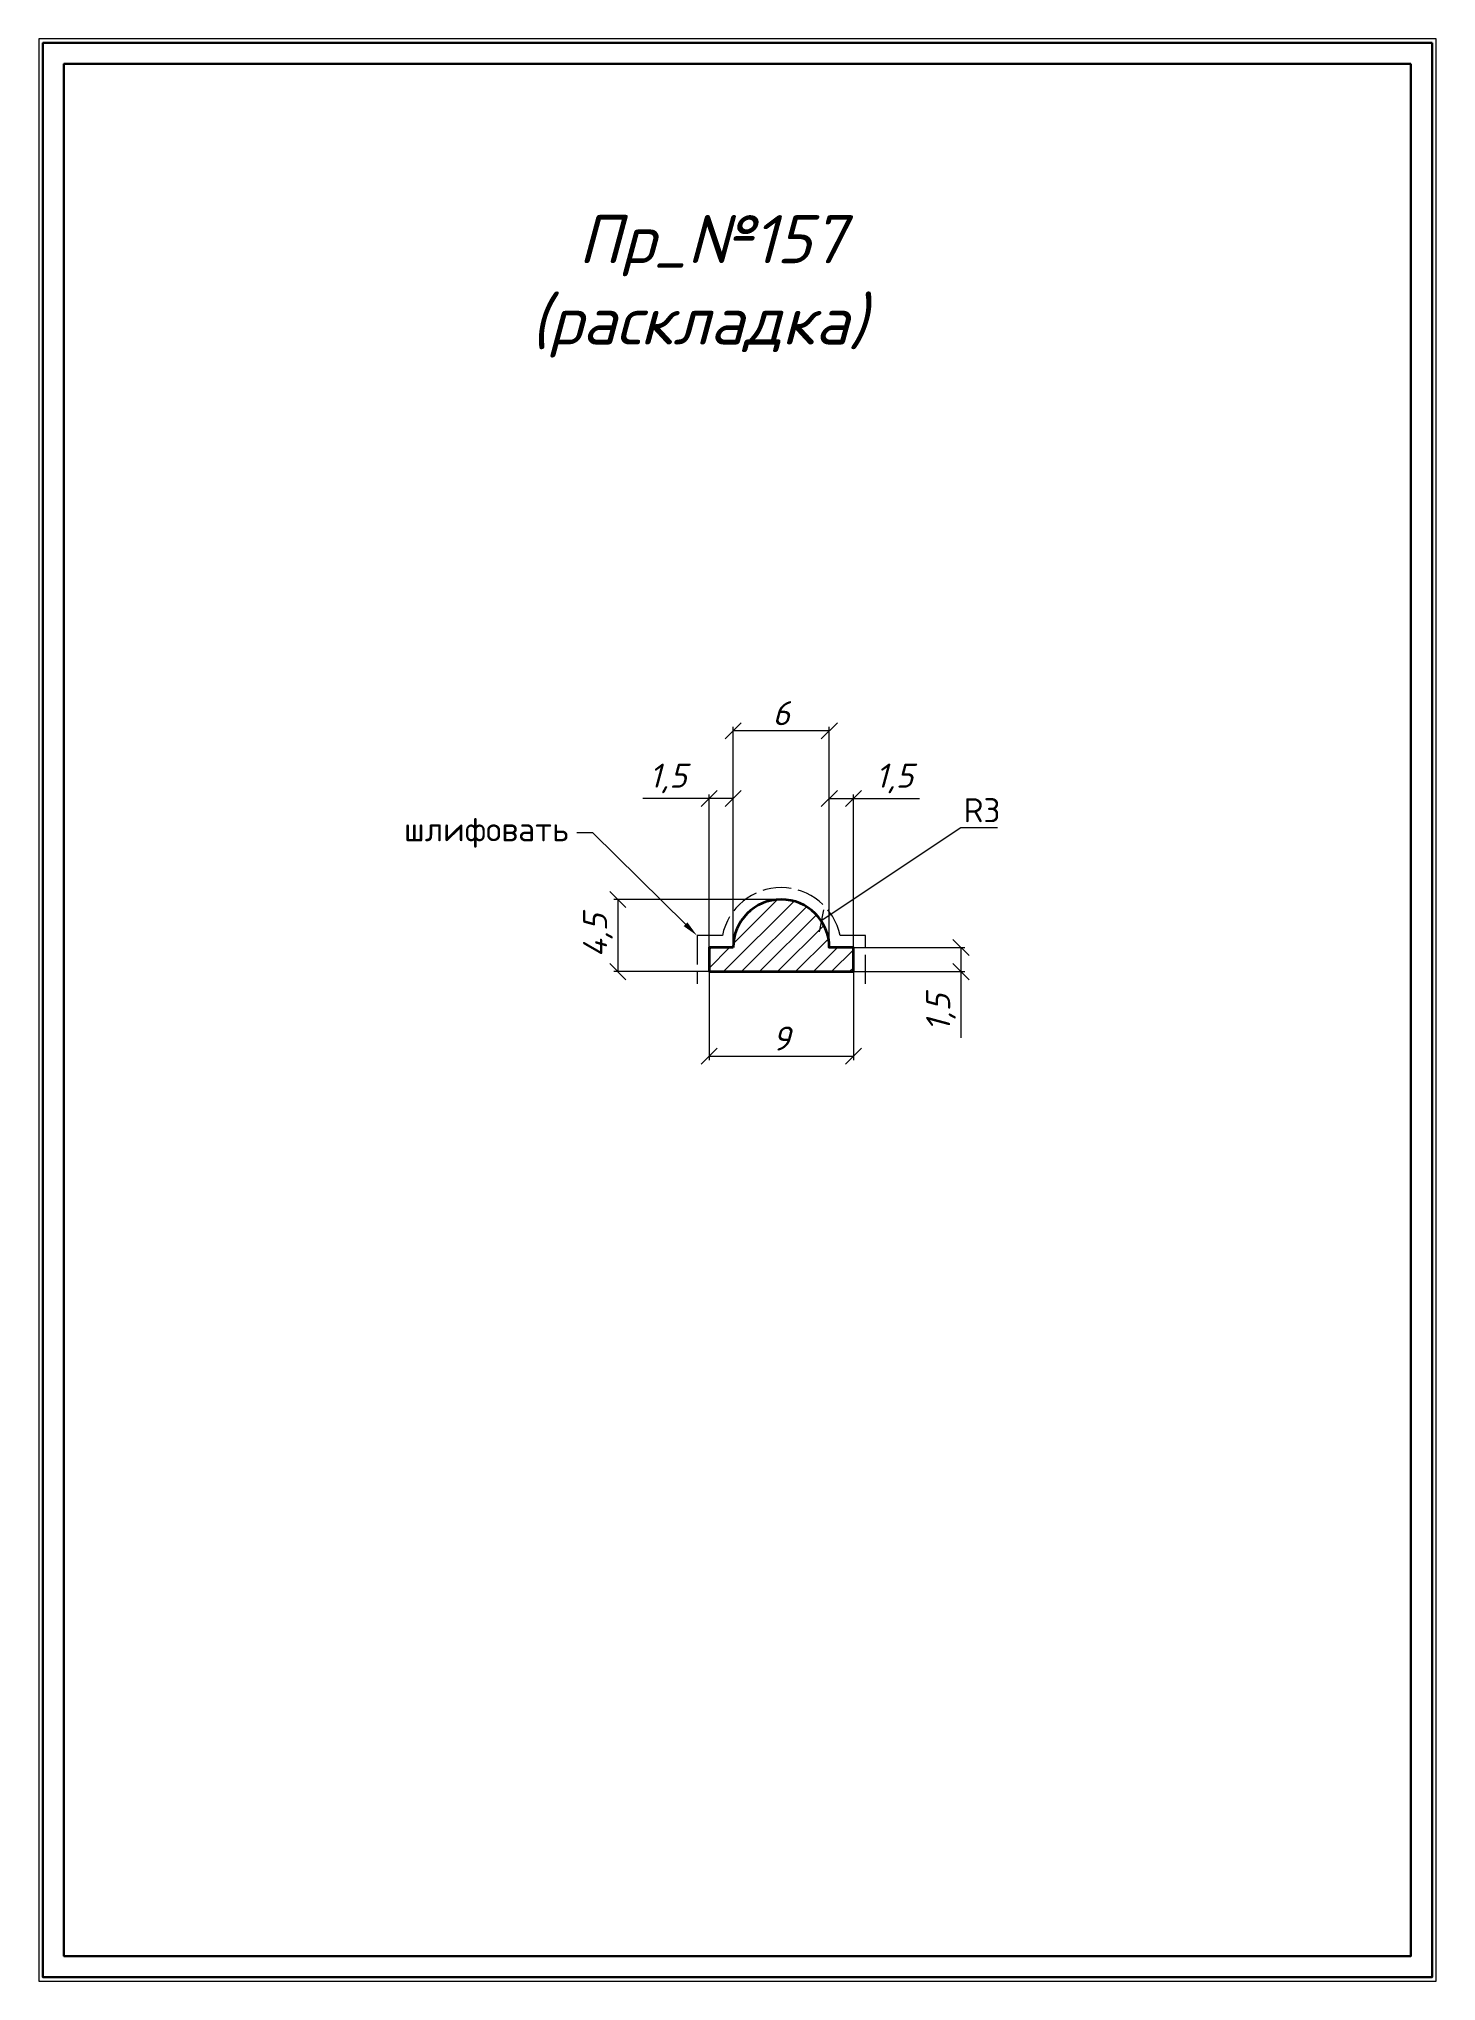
# Model space of a CAD drawing. Header units: millimetres. Extents: x 0 to 87, y -1298 to -1177.
import ezdxf
from ezdxf import colors
from ezdxf.entities.mleader import LeaderData, LeaderLine
from ezdxf.math import Vec2, Vec3

# ---------------------------------------------------------------- set-up
doc = ezdxf.new("R2010")
doc.units = ezdxf.units.MM
doc.linetypes.add('ACAD_ISO02W100', pattern=[15, 12, -3])
doc.layers.get('0').update_dxf_attribs({"lineweight": 13})
for name, color, linetype, lineweight in [('Пр_№157', 1, 'Continuous', 35), ('служебный слой ЛИНИИ ПУНКТИРНЫЕ', 7, 'ACAD_ISO02W100', 13), ('служебный слой НАДПИСИ', 7, 'Continuous', 13), ('служебный слой РАЗМЕРЫ', 7, 'Continuous', 9), ('служебный слой ШТАМП', 7, 'Continuous', 30), ('служебный слой ШТРИХОВКА', 7, 'Continuous', 5)]:
    doc.layers.add(name, color=color, linetype=linetype, lineweight=lineweight)
doc.styles.add('ЕСКД', font='isocpeur.ttf', dxfattribs={"oblique": 15})
doc.styles.add('ЕСКД профили размеры', font='isocpeur.ttf')
doc.styles.add('ЕСКД профили текст', font='isocpeur.ttf')
doc.dimstyles.new('ЕСКД', dxfattribs={"dimtxt": 3.5, "dimasz": 2.5, "dimexe": 0.25, "dimexo": 0, "dimgap": 0.35, "dimtad": 1, "dimdec": 1, "dimzin": 9, "dimtxsty": 'ЕСКД', "dimblk": 'OBLIQUE', "dimcen": 0, "dimclrd": 256, "dimclre": 256, "dimclrt": 256, "dimadec": 1, "dimazin": 0, "dimtfac": 1, "dimtdec": 1, "dimtmove": 0, "dimatfit": 3, "dimldrblk": 'DOTSMALL', "dimfxl": 1, "dimlwd": -1, "dimlwe": -1, "dimarcsym": 0})
doc.dimstyles.new('ЕСКД профили$4', dxfattribs={"dimtxt": 1.5, "dimasz": 1, "dimexe": 0.3, "dimexo": 0, "dimgap": 0.35, "dimtad": 1, "dimtoh": 1, "dimdec": 1, "dimzin": 9, "dimtxsty": 'ЕСКД профили размеры', "dimblk": 'OBLIQUE', "dimcen": 0, "dimse1": 1, "dimclrd": 256, "dimclre": 256, "dimclrt": 256, "dimadec": 1, "dimazin": 0, "dimtfac": 1, "dimtdec": 1, "dimtofl": 0, "dimtmove": 0, "dimatfit": 3, "dimldrblk": 'DOTSMALL', "dimfxl": 1, "dimlwd": -1, "dimlwe": -1, "dimarcsym": 2})

# ---------------------------------------------------------------- blocks, each defined once
blk = doc.blocks.new('_OBLIQUE')
at = {"color": 0, "linetype": 'ByBlock'}
blk.add_line((-0.5, -0.5), (0.5, 0.5), dxfattribs=at)
blk = doc.blocks.new('*D9')
at = {"layer": 'Defpoints', "color": 0, "transparency": 16777216}
for p in [(50.54, -1233.4), (50.54, -1234.9), (57.25, -1234.9)]:
    blk.add_point(p, dxfattribs=at)
at = {"layer": 'служебный слой РАЗМЕРЫ', "transparency": 16777216}
for p, q in [((50.54, -1233.4), (57.5, -1233.4)), ((57.25, -1233.4), (57.25, -1234.9)), ((50.54, -1234.9), (57.5, -1234.9)), ((57.25, -1234.9), (57.25, -1239.02))]:
    blk.add_line(p, q, dxfattribs=at)
for p, rotation in [((57.25, -1233.4), 90), ((57.25, -1234.9), 270)]:
    blk.add_blockref('_OBLIQUE', p, dxfattribs=dict(at, rotation=rotation))
at = {"layer": 'служебный слой РАЗМЕРЫ', "transparency": 16777216, "insert": (56, -1237.46), "char_height": 1.5, "attachment_point": 5, "rotation": 90, "style": 'ЕСКД'}
blk.add_mtext('1,5', dxfattribs=at)
blk = doc.blocks.new('_DotSmall')
at = {"color": 0, "linetype": 'ByBlock', "lineweight": -3, "const_width": 0.5}
blk.add_lwpolyline([(-0.0625, 0, 1), (0.0625, 0, 1)], format="xyb", close=True, dxfattribs=at)
blk = doc.blocks.new('*D3')
at = {"layer": 'Defpoints', "color": 0, "transparency": 16777216}
for p in [(48.54, -1231.73), (46.04, -1233.4)]:
    blk.add_point(p, dxfattribs=at)
at = {"layer": 'служебный слой РАЗМЕРЫ', "transparency": 16777216}
for p, q in [((57.23, -1225.93), (48.54, -1231.73)), ((59.53, -1225.93), (57.23, -1225.93))]:
    blk.add_line(p, q, dxfattribs=at)
at = {"layer": 'служебный слой РАЗМЕРЫ', "transparency": 16777216, "rotation": 213.6941613882522}
blk.add_blockref('_OBLIQUE', (48.54, -1231.73), dxfattribs=at)
at = {"layer": 'служебный слой РАЗМЕРЫ', "transparency": 16777216, "insert": (58.56, -1224.83), "char_height": 1.5, "attachment_point": 5, "style": 'ЕСКД профили размеры'}
blk.add_mtext('R3', dxfattribs=at)
blk = doc.blocks.new('*D8')
at = {"layer": 'Defpoints', "color": 0, "transparency": 16777216}
for p in [(41.54, -1224.1), (41.54, -1233.4), (43.04, -1233.4)]:
    blk.add_point(p, dxfattribs=at)
at = {"layer": 'служебный слой РАЗМЕРЫ', "transparency": 16777216}
for p, q in [((41.54, -1224.1), (37.41, -1224.1)), ((41.54, -1233.4), (41.54, -1223.85)), ((43.04, -1224.1), (41.54, -1224.1)), ((43.04, -1233.4), (43.04, -1223.85))]:
    blk.add_line(p, q, dxfattribs=at)
at = {"layer": 'служебный слой РАЗМЕРЫ', "transparency": 16777216, "rotation": 180}
blk.add_blockref('_OBLIQUE', (41.54, -1224.1), dxfattribs=at)
at = {"layer": 'служебный слой РАЗМЕРЫ', "transparency": 16777216}
blk.add_blockref('_OBLIQUE', (43.04, -1224.1), dxfattribs=at)
at = {"layer": 'служебный слой РАЗМЕРЫ', "transparency": 16777216, "insert": (38.98, -1222.85), "char_height": 1.5, "attachment_point": 5, "style": 'ЕСКД'}
blk.add_mtext('1,5', dxfattribs=at)
blk = doc.blocks.new('*D7')
at = {"layer": 'Defpoints', "color": 0, "transparency": 16777216}
for p in [(50.54, -1224.1), (49.04, -1233.4), (50.54, -1233.4)]:
    blk.add_point(p, dxfattribs=at)
at = {"layer": 'служебный слой РАЗМЕРЫ', "transparency": 16777216}
for p, q in [((49.04, -1233.4), (49.04, -1223.85)), ((49.04, -1224.1), (50.54, -1224.1)), ((50.54, -1233.4), (50.54, -1223.85)), ((50.54, -1224.1), (54.67, -1224.1))]:
    blk.add_line(p, q, dxfattribs=at)
at = {"layer": 'служебный слой РАЗМЕРЫ', "transparency": 16777216, "rotation": 180}
blk.add_blockref('_OBLIQUE', (49.04, -1224.1), dxfattribs=at)
at = {"layer": 'служебный слой РАЗМЕРЫ', "transparency": 16777216}
blk.add_blockref('_OBLIQUE', (50.54, -1224.1), dxfattribs=at)
at = {"layer": 'служебный слой РАЗМЕРЫ', "transparency": 16777216, "insert": (53.1, -1222.85), "char_height": 1.5, "attachment_point": 5, "style": 'ЕСКД'}
blk.add_mtext('1,5', dxfattribs=at)
blk = doc.blocks.new('*D6')
at = {"layer": 'Defpoints', "color": 0, "transparency": 16777216}
for p in [(43.04, -1219.88), (43.04, -1233.4), (49.04, -1233.4)]:
    blk.add_point(p, dxfattribs=at)
at = {"layer": 'служебный слой РАЗМЕРЫ', "transparency": 16777216}
for p, q in [((43.04, -1233.4), (43.04, -1219.63)), ((49.04, -1233.4), (49.04, -1219.63)), ((49.04, -1219.88), (43.04, -1219.88))]:
    blk.add_line(p, q, dxfattribs=at)
at = {"layer": 'служебный слой РАЗМЕРЫ', "transparency": 16777216, "rotation": 180}
blk.add_blockref('_OBLIQUE', (43.04, -1219.88), dxfattribs=at)
at = {"layer": 'служебный слой РАЗМЕРЫ', "transparency": 16777216}
blk.add_blockref('_OBLIQUE', (49.04, -1219.88), dxfattribs=at)
at = {"layer": 'служебный слой РАЗМЕРЫ', "transparency": 16777216, "insert": (46.04, -1218.78), "char_height": 1.5, "attachment_point": 5, "style": 'ЕСКД'}
blk.add_mtext('6', dxfattribs=at)
blk = doc.blocks.new('*D5')
at = {"layer": 'Defpoints', "color": 0, "transparency": 16777216}
for p in [(41.54, -1234.9), (50.54, -1234.9), (50.54, -1240.17)]:
    blk.add_point(p, dxfattribs=at)
at = {"layer": 'служебный слой РАЗМЕРЫ', "transparency": 16777216}
for p, q in [((41.54, -1234.9), (41.54, -1240.42)), ((50.54, -1234.9), (50.54, -1240.42)), ((41.54, -1240.17), (50.54, -1240.17))]:
    blk.add_line(p, q, dxfattribs=at)
at = {"layer": 'служебный слой РАЗМЕРЫ', "transparency": 16777216, "rotation": 180}
blk.add_blockref('_OBLIQUE', (41.54, -1240.17), dxfattribs=at)
at = {"layer": 'служебный слой РАЗМЕРЫ', "transparency": 16777216}
blk.add_blockref('_OBLIQUE', (50.54, -1240.17), dxfattribs=at)
at = {"layer": 'служебный слой РАЗМЕРЫ', "transparency": 16777216, "insert": (46.04, -1239.07), "char_height": 1.5, "attachment_point": 5, "style": 'ЕСКД'}
blk.add_mtext('9', dxfattribs=at)
blk = doc.blocks.new('*D4')
at = {"layer": 'Defpoints', "color": 0, "transparency": 16777216}
for p in [(46.04, -1230.4), (35.86, -1234.9), (46.04, -1234.9)]:
    blk.add_point(p, dxfattribs=at)
at = {"layer": 'служебный слой РАЗМЕРЫ', "transparency": 16777216}
for p, q in [((46.04, -1230.4), (35.61, -1230.4)), ((35.86, -1230.4), (35.86, -1234.9)), ((46.04, -1234.9), (35.61, -1234.9))]:
    blk.add_line(p, q, dxfattribs=at)
for p, rotation in [((35.86, -1230.4), 90), ((35.86, -1234.9), 270)]:
    blk.add_blockref('_OBLIQUE', p, dxfattribs=dict(at, rotation=rotation))
at = {"layer": 'служебный слой РАЗМЕРЫ', "transparency": 16777216, "insert": (34.61, -1232.65), "char_height": 1.5, "attachment_point": 5, "rotation": 90, "style": 'ЕСКД'}
blk.add_mtext('4,5', dxfattribs=at)

msp = doc.modelspace()

# ---------------------------------------------------------------- hatches: boundary and pattern name
at = {"layer": 'служебный слой ШТРИХОВКА'}
h = msp.add_hatch(dxfattribs=at)
h.set_pattern_fill('ANSI31', color=256, scale=0.25, style=0)
h.set_pattern_definition([(45, (371.8647, -402.58654), (-0.561266, 0.561266), [])])
edge = h.paths.add_edge_path()
edge.add_line((43.04, -1233.4), (41.54, -1233.4))
edge.add_line((41.54, -1233.4), (41.54, -1234.9))
edge.add_line((41.54, -1234.9), (50.54, -1234.9))
edge.add_line((50.54, -1234.9), (50.54, -1233.4))
edge.add_line((50.54, -1233.4), (49.04, -1233.4))
edge.add_arc((46.04, -1233.4), 3, 360, 540)

# ---------------------------------------------------------------- linework, layer by layer
at = {"layer": 'Пр_№157'}
msp.add_lwpolyline([(43.04, -1233.4), (41.54, -1233.4), (41.54, -1234.9), (50.54, -1234.9), (50.54, -1233.4), (49.04, -1233.4, 1)], format="xyb", close=True, dxfattribs=at)
at = {"layer": 'служебный слой ЛИНИИ ПУНКТИРНЫЕ', "ltscale": 0.15}
msp.add_lwpolyline([(51.29, -1235.65), (51.29, -1232.65), (49.71, -1232.65, 0.816497), (42.37, -1232.65), (40.79, -1232.65), (40.79, -1235.65)], format="xyb", dxfattribs=at)
at = {"layer": 'служебный слой ШТАМП', "color": 6, "lineweight": 5, "ltscale": 100}
msp.add_lwpolyline([(86.88, -1176.73), (-0.25, -1176.73), (-0.25, -1297.86), (86.88, -1297.86)], close=True, dxfattribs=at)
at = {"layer": 'служебный слой ШТАМП', "ltscale": 100}
for points in [[(86.63, -1176.98), (0, -1176.98), (0, -1297.61), (86.63, -1297.61)], [(85.31, -1178.29), (1.31, -1178.29), (1.31, -1296.29), (85.31, -1296.29)]]:
    msp.add_lwpolyline(points, close=True, dxfattribs=at)

# ---------------------------------------------------------------- texts
at = {"layer": 'служебный слой НАДПИСИ', "style": 'ЕСКД', "oblique": 15}
for s, p in [('Пр_№157', (33.39, -1190.72)), ('(раскладка)', (30.41, -1195.79))]:
    msp.add_text(s, height=3, dxfattribs=at).set_placement(p)

# ---------------------------------------------------------------- dimensions: what is measured, and where the dimension line sits
at = {"layer": 'служебный слой РАЗМЕРЫ'}
for base, p1, p2, picture, middle in [((43.04, -1219.88), (49.04, -1233.4), (43.04, -1233.4), '*D6', (46.04, -1218.78)), ((41.54, -1224.1), (43.04, -1233.4), (41.54, -1233.4), '*D8', (38.98, -1222.85)), ((50.54, -1224.1), (49.04, -1233.4), (50.54, -1233.4), '*D7', (53.1, -1222.85))]:
    dim = msp.add_linear_dim(base=base, p1=p1, p2=p2, dimstyle='ЕСКД', override={"dimtxt": 1.5, "dimasz": 1}, dxfattribs=at)
    dim.commit()
    dim.dimension.update_dxf_attribs({"geometry": picture, "text_midpoint": middle})
dim = msp.add_radius_dim(center=(46.04, -1233.4), mpoint=(48.54, -1231.73), dimstyle='ЕСКД профили$4', dxfattribs=at)
dim.commit()
dim.dimension.update_dxf_attribs({"geometry": '*D3', "text_midpoint": (58.56, -1225.93), "dimtype": 132})
for base, p1, p2, picture, middle in [((35.86, -1234.9), (46.04, -1230.4), (46.04, -1234.9), '*D4', (34.61, -1232.65)), ((57.25, -1234.9), (50.54, -1233.4), (50.54, -1234.9), '*D9', (56, -1237.46))]:
    dim = msp.add_linear_dim(base=base, p1=p1, p2=p2, angle=90, dimstyle='ЕСКД', override={"dimtxt": 1.5, "dimasz": 1}, dxfattribs=at)
    dim.commit()
    dim.dimension.update_dxf_attribs({"geometry": picture, "text_midpoint": middle})
dim = msp.add_linear_dim(base=(50.54, -1240.17), p1=(41.54, -1234.9), p2=(50.54, -1234.9), dimstyle='ЕСКД', override={"dimtxt": 1.5, "dimasz": 1}, dxfattribs=at)
dim.commit()
dim.dimension.update_dxf_attribs({"geometry": '*D5', "text_midpoint": (46.04, -1240.17), "dimtype": 128})

# ---------------------------------------------------------------- leaders
ml = msp.add_multileader_mtext('Standard', dxfattribs=at)
ml.set_content('\\A1;шлифовать', color=256, style='ЕСКД профили текст')
ml.set_leader_properties(color=256, linetype='ByLayer', lineweight=-1)
ml.build(insert=Vec2(0, 0))
ml.multileader.update_dxf_attribs({"dogleg_length": 1, "arrow_head_size": 1})
ctx = ml.context
ctx.base_point, ctx.char_height, ctx.arrow_head_size, ctx.landing_gap_size, ctx.plane_origin = Vec3(22.1, -1226.24), 1.5, 1, 0.5, Vec3(42.07, -1203.24)
ctx.text_align_type = 2
notes = []
notes.append((ctx, [(0, (1, 1, 0), (34.3, -1226.24), (-1, 0), 1, [(0, [(40.79, -1232.65)], 0, [])])]))
ctx.mtext.insert, ctx.mtext.alignment, ctx.mtext.flow_direction = Vec3(32.8, -1225.27), 3, 5
for ctx, leaders in notes:
    for number, flags, end, landing, length, lines in leaders:
        leader = LeaderData()
        leader.index, (leader.has_last_leader_line, leader.has_dogleg_vector, leader.attachment_direction) = number, flags
        leader.last_leader_point, leader.dogleg_vector, leader.dogleg_length = Vec3(end), Vec3(landing), length
        for number, points, colour, breaks in lines:
            line = LeaderLine()
            line.index, line.vertices, line.color, line.breaks = number, Vec3.list(points), colors.encode_raw_color(colour), breaks
            leader.lines.append(line)
        ctx.leaders.append(leader)

doc.saveas('drawing.dxf')
